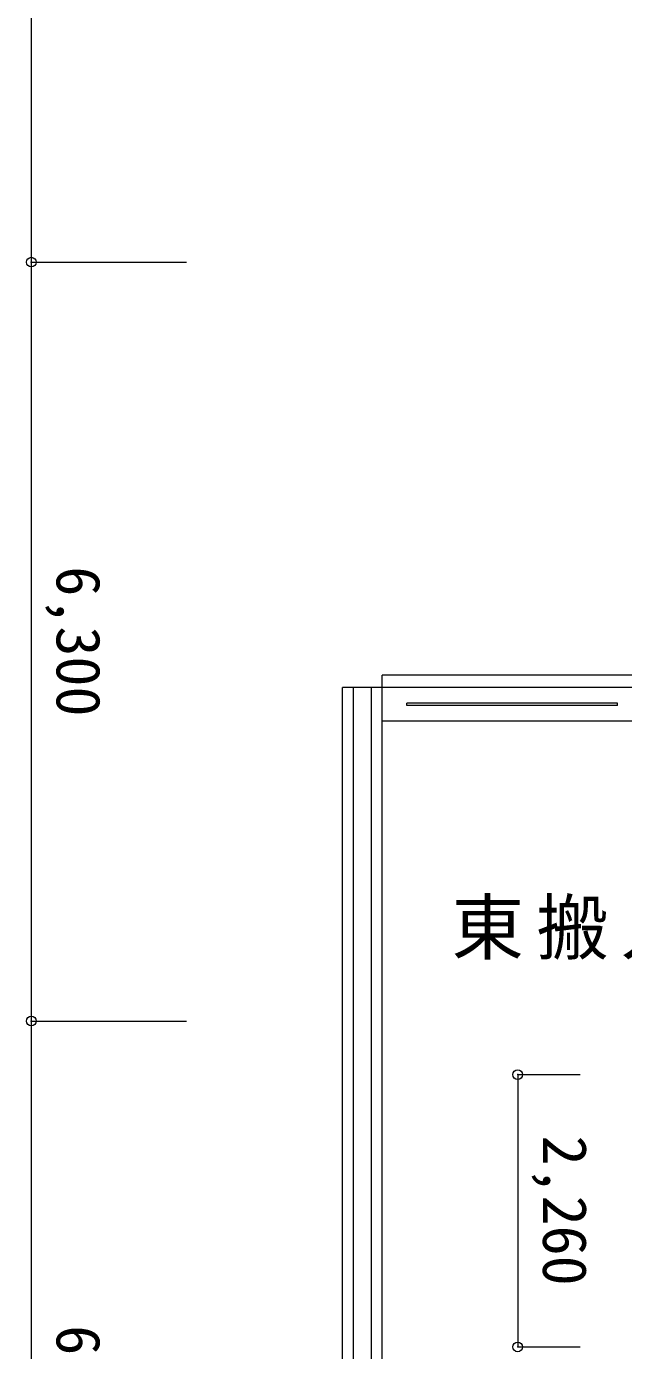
# Model space of a CAD drawing. Units: millimetres, scale not verified. Extents: x -61855 to 52913, y -114842 to -21833.
# Drawn here: x -61855 to -56897, y -94275 to -83284 of the extents above; entities that cross this region are included whole.
import ezdxf
from ezdxf.enums import TextEntityAlignment as Align

# ---------------------------------------------------------------- set-up
doc = ezdxf.new("R2010")
doc.units = ezdxf.units.MM
doc.header["$LTSCALE"] = 200
doc.header["$PDMODE"] = 32
doc.header["$PDSIZE"] = 80
for name, color, linetype, lineweight in [('0-1_躯体', 7, 'Continuous', 9), ('0-5_設備機器', 7, 'Continuous', 9), ('0-6_寸法', 4, 'Continuous', 5)]:
    doc.layers.add(name, color=color, linetype=linetype, lineweight=lineweight)
doc.layers.add('0-4_室名', color=7, linetype='Continuous')
doc.styles.add('・', font='')
doc.styles.add('ＭＳ ゴシック', font='')
doc.styles.get('・').set_extended_font_data('・')
doc.styles.get('ＭＳ ゴシック').set_extended_font_data('MS Gothic')

msp = doc.modelspace()

# ---------------------------------------------------------------- linework, layer by layer
at = {"layer": '0-1_躯体'}
for p, q in [((-59231.8, -106165), (-59231.8, -88770)), ((-54721.8, -88770), (-59231.8, -88770)), ((-59141.8, -88770), (-59141.8, -101180)), ((-58991.8, -88770), (-58991.8, -101180)), ((-58901.8, -101180), (-58901.8, -88770)), ((-55146.8, -89050), (-58901.8, -89050))]:
    msp.add_line(p, q, dxfattribs=at)
at = {"layer": '0-5_設備機器'}
for p, q in [((-54946.8, -88670), (-58901.8, -88670)), ((-58901.8, -88770), (-58901.8, -88670)), ((-54946.8, -88770), (-58901.8, -88770)), ((-56946.8, -88900), (-58696.8, -88900)), ((-58696.8, -88920), (-58696.8, -88900)), ((-56946.8, -88920), (-56946.8, -88900)), ((-56946.8, -88920), (-58696.8, -88920))]:
    msp.add_line(p, q, dxfattribs=at)
at = {"layer": '0-6_寸法'}
for p, q in [((-61815.3, -78940), (-61815.3, -85240)), ((-61815.3, -85240), (-60525.2, -85240)), ((-61815.3, -85240), (-61815.3, -91540)), ((-61815.3, -91540), (-60525.2, -91540)), ((-61815.3, -91540), (-61815.3, -97840)), ((-57775.9, -91985), (-57775.9, -94245)), ((-57775.9, -91985), (-57256.9, -91985)), ((-57775.9, -94245), (-57256.9, -94245)), ((-57775.9, -94245), (-57256.9, -94245))]:
    msp.add_line(p, q, dxfattribs=at)
for p in [(-61815.3, -85240), (-61815.3, -91540), (-57775.9, -91985), (-57775.9, -94245)]:
    msp.add_point(p, dxfattribs=at)

# ---------------------------------------------------------------- texts
at = {"layer": '0-4_室名', "insert": (-58324.7, -91031.3), "char_height": 439.9, "attachment_point": 7, "style": '・'}
msp.add_mtext('\\T1.17;東搬入口', dxfattribs=at)
at = {"layer": '0-6_寸法', "style": 'ＭＳ ゴシック'}
for s, p in [('6,300', (-61715.3, -87765)), ('2,260', (-57675.9, -92490)), ('6,300', (-61715.3, -94065))]:
    msp.add_text(s, height=366.6, rotation=270, dxfattribs=at).set_placement(p, align=Align.BOTTOM_LEFT)

doc.saveas('drawing.dxf')
